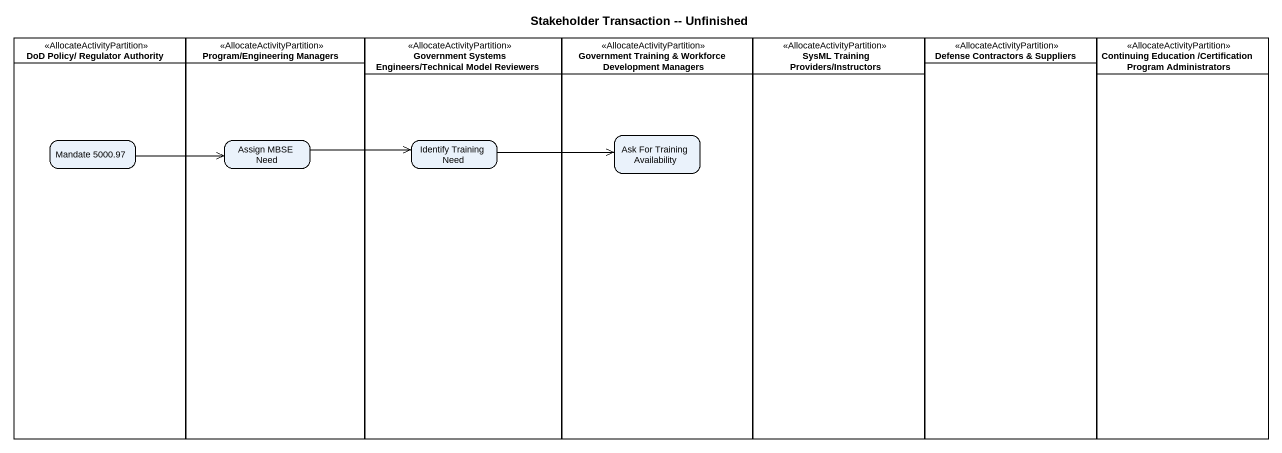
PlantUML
@startuml
title Stakeholder Transaction -- Unfinished
hide empty description
state "DoD Policy/ Regulator Authority" as DoD_Policy_Regulator <<AllocateActivityPartition>> {
  state "Mandate 5000.97" as Mandate_5000_97
}
state "Program/Engineering Managers" as Program_Engineering_Managers <<AllocateActivityPartition>> {
  state "Assign MBSE Need" as Assign_MBSE_Need
}
state "Government Systems Engineers/Technical Model Reviewers" as Government_Systems <<AllocateActivityPartition>> {
  state "Identify Training Need" as Identify_Training_Need
}
state "Government Training & Workforce Development Managers" as Government_Training <<AllocateActivityPartition>> {
  state "Ask For Training Availability" as Ask_For_Training
}
state "SysML Training Providers/Instructors" as SysML_Training_Providers <<AllocateActivityPartition>>
state "Defense Contractors & Suppliers" as Defense_Contractors <<AllocateActivityPartition>>
state "Continuing Education /Certification Program Administrators" as Continuing_Education <<AllocateActivityPartition>>
Mandate_5000_97 -right-> Assign_MBSE_Need
Assign_MBSE_Need -right-> Identify_Training_Need
Identify_Training_Need -right-> Ask_For_Training
@enduml
